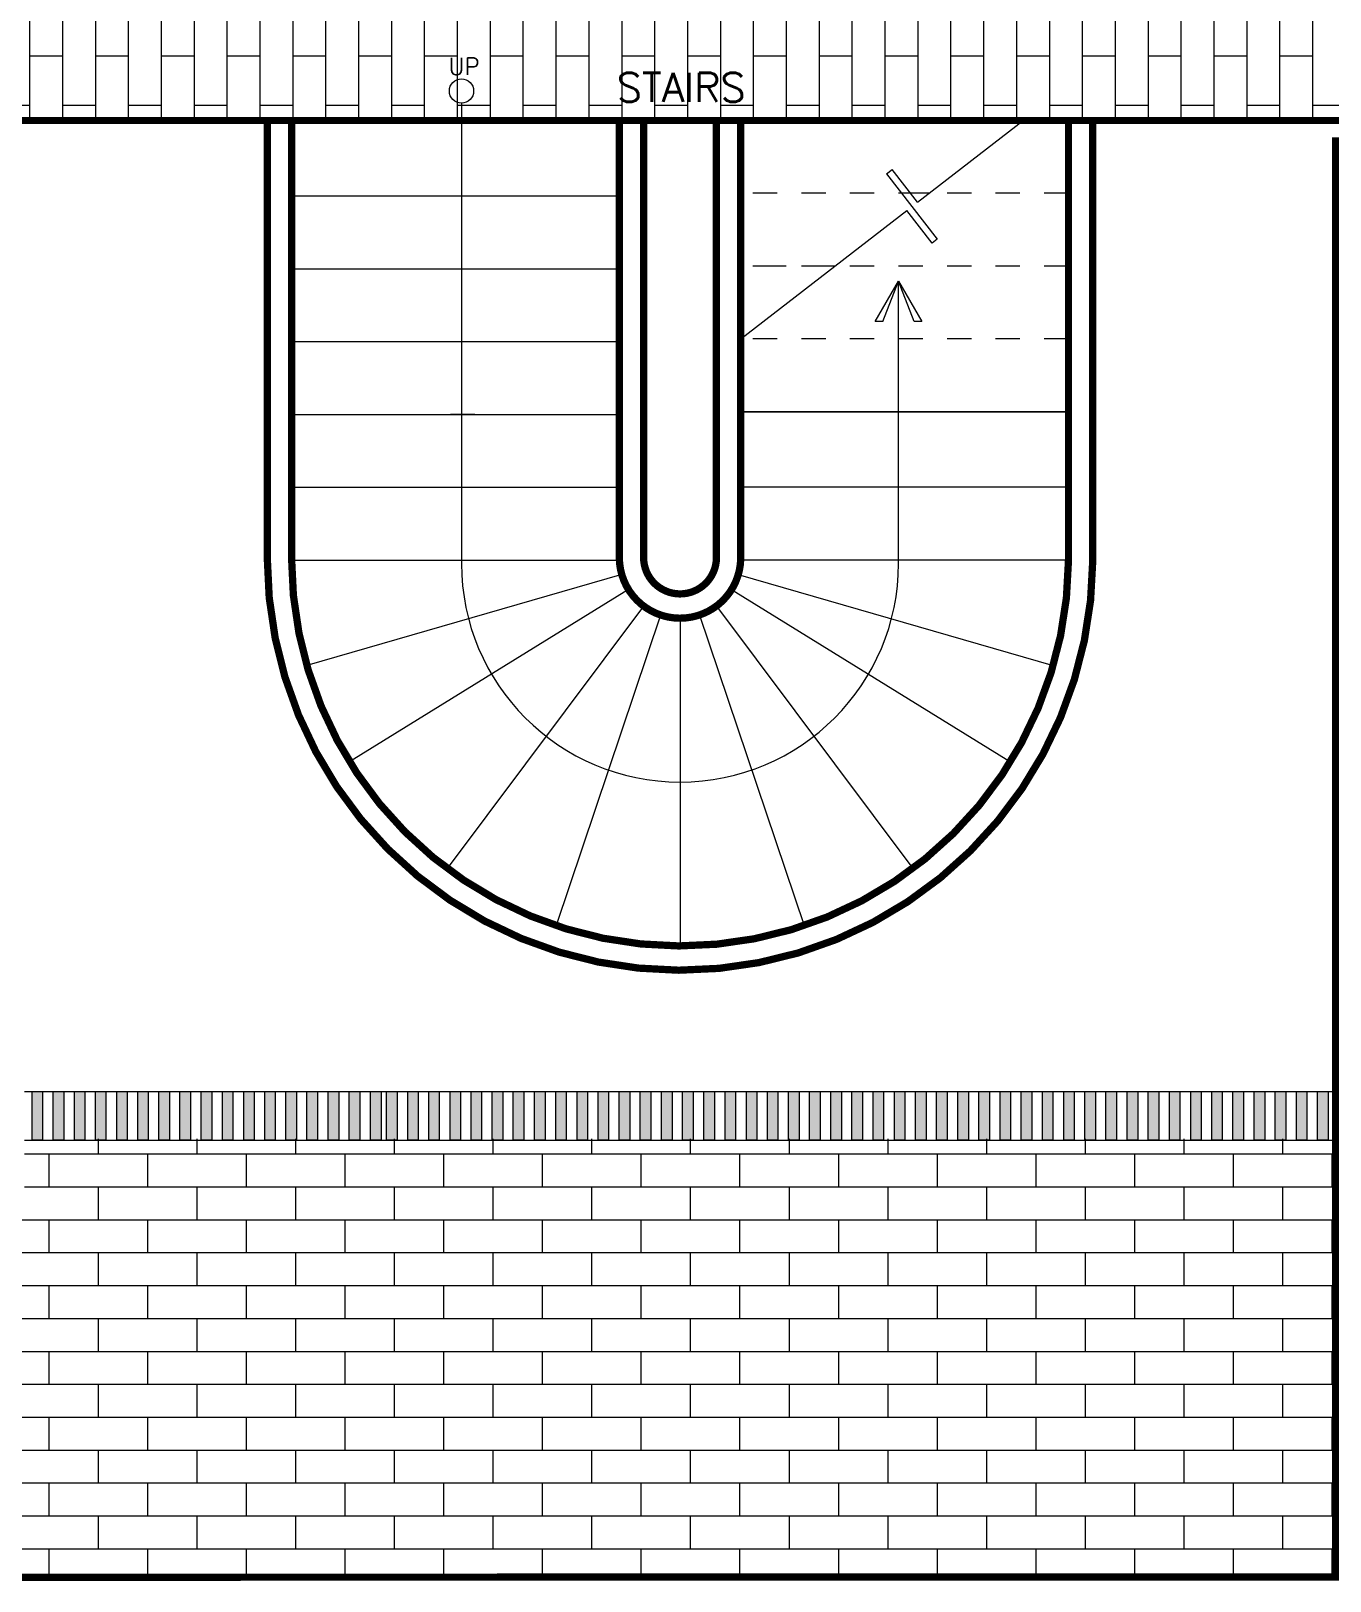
# Model space of a CAD drawing. Header units: metres. Extents: x 8 to 2416, y -346 to 476.
# Drawn here: x 129.99 to 135.34, y -241.63 to -235.25 of the extents above; entities that cross this region are included whole.
import ezdxf

# ---------------------------------------------------------------- set-up
doc = ezdxf.new("R2010")
doc.units = ezdxf.units.M
doc.linetypes.add('0', pattern=[0])
doc.linetypes.add('DASHED', pattern=[0.75, 0.5, -0.25])
doc.layers.get('0').update_dxf_attribs({"color": 250, "linetype": '0', "lineweight": 20})
for name, color, linetype, lineweight in [('A-DOOR', 35, 'Continuous', 5), ('baños', 140, 'Continuous', 0), ('muros bajitos', 252, 'Continuous', 5), ('piso', 253, 'Continuous', 0), ('textos', 7, 'Continuous', 0)]:
    doc.layers.add(name, color=color, linetype=linetype, lineweight=lineweight)
doc.layers.add('hatch piso', color=253, linetype='Continuous', lineweight=0, transparency=0.7)
doc.layers.add('REVESTIMIENTO EXTERIOR', color=7, linetype='Continuous', lineweight=5, true_color=0xffdebd)
doc.styles.add('Roman', font='romans')
doc.styles.get("Standard").update_dxf_attribs({"font": 'arial.ttf', "height": 0.1875})

# ---------------------------------------------------------------- blocks, each defined once
blk = doc.blocks.new('PL BASE 1N NASAS 09')
at = {"layer": 'A-DOOR'}
h = blk.add_hatch(color=256, dxfattribs=at)
h.dxf.hatch_style = 1
h.paths.add_polyline_path([(-108.9454, -53.2497), (-108.9021, -53.2497), (-108.9021, -53.4497), (-108.9454, -53.4497)])
h.paths.add_polyline_path([(-109.0329, -53.2497), (-108.9897, -53.2497), (-108.9897, -53.4497), (-109.0329, -53.4497)])
h.paths.add_polyline_path([(-109.1205, -53.2497), (-109.0772, -53.2497), (-109.0772, -53.4497), (-109.1205, -53.4497)])
h.paths.add_polyline_path([(-109.207, -53.2497), (-109.1637, -53.2497), (-109.1637, -53.4497), (-109.207, -53.4497)])
h.paths.add_polyline_path([(-109.2945, -53.2497), (-109.2512, -53.2497), (-109.2512, -53.4497), (-109.2945, -53.4497)])
h.paths.add_polyline_path([(-109.381, -53.2497), (-109.3378, -53.2497), (-109.3378, -53.4497), (-109.381, -53.4497)])
h.paths.add_polyline_path([(-109.4686, -53.2497), (-109.4253, -53.2497), (-109.4253, -53.4497), (-109.4686, -53.4497)])
h.paths.add_polyline_path([(-109.5551, -53.2497), (-109.5118, -53.2497), (-109.5118, -53.4497), (-109.5551, -53.4497)])
h.paths.add_polyline_path([(-109.6426, -53.2497), (-109.5994, -53.2497), (-109.5994, -53.4497), (-109.6426, -53.4497)])
h.paths.add_polyline_path([(-109.7302, -53.2497), (-109.6869, -53.2497), (-109.6869, -53.4497), (-109.7302, -53.4497)])
h.paths.add_polyline_path([(-109.8177, -53.2497), (-109.7744, -53.2497), (-109.7744, -53.4497), (-109.8177, -53.4497)])
h.paths.add_polyline_path([(-109.9042, -53.2497), (-109.861, -53.2497), (-109.861, -53.4497), (-109.9042, -53.4497)])
h.paths.add_polyline_path([(-109.9918, -53.2497), (-109.9485, -53.2497), (-109.9485, -53.4497), (-109.9918, -53.4497)])
h.paths.add_polyline_path([(-110.0783, -53.2497), (-110.035, -53.2497), (-110.035, -53.4497), (-110.0783, -53.4497)])
h.paths.add_polyline_path([(-110.1658, -53.2497), (-110.1225, -53.2497), (-110.1225, -53.4497), (-110.1658, -53.4497)])
h.paths.add_polyline_path([(-110.2523, -53.2497), (-110.2091, -53.2497), (-110.2091, -53.4497), (-110.2523, -53.4497)])
h.paths.add_polyline_path([(-110.3399, -53.2497), (-110.2966, -53.2497), (-110.2966, -53.4497), (-110.3399, -53.4497)])
h.paths.add_polyline_path([(-110.4058, -53.2497), (-110.3625, -53.2497), (-110.3625, -53.4497), (-110.4058, -53.4497)])
h.paths.add_polyline_path([(-110.4933, -53.2497), (-110.45, -53.2497), (-110.45, -53.4497), (-110.4933, -53.4497)])
h.paths.add_polyline_path([(-110.5798, -53.2497), (-110.5366, -53.2497), (-110.5366, -53.4497), (-110.5798, -53.4497)])
h.paths.add_polyline_path([(-110.6674, -53.2497), (-110.6241, -53.2497), (-110.6241, -53.4497), (-110.6674, -53.4497)])
h.paths.add_polyline_path([(-110.7539, -53.2497), (-110.7106, -53.2497), (-110.7106, -53.4497), (-110.7539, -53.4497)])
h.paths.add_polyline_path([(-110.8414, -53.2497), (-110.7982, -53.2497), (-110.7982, -53.4497), (-110.8414, -53.4497)])
h.paths.add_polyline_path([(-110.9279, -53.2497), (-110.8847, -53.2497), (-110.8847, -53.4497), (-110.9279, -53.4497)])
h.paths.add_polyline_path([(-111.0155, -53.2497), (-110.9722, -53.2497), (-110.9722, -53.4497), (-111.0155, -53.4497)])
h.paths.add_polyline_path([(-111.103, -53.2497), (-111.0597, -53.2497), (-111.0597, -53.4497), (-111.103, -53.4497)])
h.paths.add_polyline_path([(-111.1905, -53.2497), (-111.1473, -53.2497), (-111.1473, -53.4497), (-111.1905, -53.4497)])
h.paths.add_polyline_path([(-111.2771, -53.2497), (-111.2338, -53.2497), (-111.2338, -53.4497), (-111.2771, -53.4497)])
h.paths.add_polyline_path([(-111.3646, -53.2497), (-111.3213, -53.2497), (-111.3213, -53.4497), (-111.3646, -53.4497)])
h.paths.add_polyline_path([(-111.4511, -53.2497), (-111.4079, -53.2497), (-111.4079, -53.4497), (-111.4511, -53.4497)])
h.paths.add_polyline_path([(-111.5387, -53.2497), (-111.4954, -53.2497), (-111.4954, -53.4497), (-111.5387, -53.4497)])
h.paths.add_polyline_path([(-111.6252, -53.2497), (-111.5819, -53.2497), (-111.5819, -53.4497), (-111.6252, -53.4497)])
h.paths.add_polyline_path([(-111.7127, -53.2497), (-111.6695, -53.2497), (-111.6695, -53.4497), (-111.7127, -53.4497)])
h.paths.add_polyline_path([(-111.7993, -53.2497), (-111.756, -53.2497), (-111.756, -53.4497), (-111.7993, -53.4497)], flags=0)
h.paths.add_polyline_path([(-106.5056, -53.2497), (-106.4623, -53.2497), (-106.4623, -53.4497), (-106.5056, -53.4497)])
h.paths.add_polyline_path([(-106.5921, -53.2497), (-106.5488, -53.2497), (-106.5488, -53.4497), (-106.5921, -53.4497)])
h.paths.add_polyline_path([(-106.6796, -53.2497), (-106.6363, -53.2497), (-106.6363, -53.4497), (-106.6796, -53.4497)])
h.paths.add_polyline_path([(-106.7661, -53.2497), (-106.7229, -53.2497), (-106.7229, -53.4497), (-106.7661, -53.4497)])
h.paths.add_polyline_path([(-106.8537, -53.2497), (-106.8104, -53.2497), (-106.8104, -53.4497), (-106.8537, -53.4497)])
h.paths.add_polyline_path([(-107.0277, -53.2497), (-106.9845, -53.2497), (-106.9845, -53.4497), (-107.0277, -53.4497)])
h.paths.add_polyline_path([(-106.9412, -53.2497), (-106.8979, -53.2497), (-106.8979, -53.4497), (-106.9412, -53.4497)])
h.paths.add_polyline_path([(-107.1153, -53.2497), (-107.072, -53.2497), (-107.072, -53.4497), (-107.1153, -53.4497)])
h.paths.add_polyline_path([(-107.2028, -53.2497), (-107.1595, -53.2497), (-107.1595, -53.4497), (-107.2028, -53.4497)])
h.paths.add_polyline_path([(-107.2893, -53.2497), (-107.2461, -53.2497), (-107.2461, -53.4497), (-107.2893, -53.4497)])
h.paths.add_polyline_path([(-107.3769, -53.2497), (-107.3336, -53.2497), (-107.3336, -53.4497), (-107.3769, -53.4497)])
h.paths.add_polyline_path([(-107.4634, -53.2497), (-107.4201, -53.2497), (-107.4201, -53.4497), (-107.4634, -53.4497)])
h.paths.add_polyline_path([(-107.5509, -53.2497), (-107.5076, -53.2497), (-107.5076, -53.4497), (-107.5509, -53.4497)])
h.paths.add_polyline_path([(-107.6384, -53.2497), (-107.5952, -53.2497), (-107.5952, -53.4497), (-107.6384, -53.4497)])
h.paths.add_polyline_path([(-107.726, -53.2497), (-107.6827, -53.2497), (-107.6827, -53.4497), (-107.726, -53.4497)])
h.paths.add_polyline_path([(-107.8125, -53.2497), (-107.7692, -53.2497), (-107.7692, -53.4497), (-107.8125, -53.4497)])
h.paths.add_polyline_path([(-107.9, -53.2497), (-107.8568, -53.2497), (-107.8568, -53.4497), (-107.9, -53.4497)])
h.paths.add_polyline_path([(-107.9866, -53.2497), (-107.9433, -53.2497), (-107.9433, -53.4497), (-107.9866, -53.4497)])
h.paths.add_polyline_path([(-108.0741, -53.2497), (-108.0308, -53.2497), (-108.0308, -53.4497), (-108.0741, -53.4497)])
h.paths.add_polyline_path([(-108.1606, -53.2497), (-108.1174, -53.2497), (-108.1174, -53.4497), (-108.1606, -53.4497)])
h.paths.add_polyline_path([(-108.2482, -53.2497), (-108.2049, -53.2497), (-108.2049, -53.4497), (-108.2482, -53.4497)])
h.paths.add_polyline_path([(-108.3357, -53.2497), (-108.2924, -53.2497), (-108.2924, -53.4497), (-108.3357, -53.4497)])
h.paths.add_polyline_path([(-108.4232, -53.2497), (-108.3799, -53.2497), (-108.3799, -53.4497), (-108.4232, -53.4497)])
h.paths.add_polyline_path([(-108.5097, -53.2497), (-108.4665, -53.2497), (-108.4665, -53.4497), (-108.5097, -53.4497)])
h.paths.add_polyline_path([(-108.5973, -53.2497), (-108.554, -53.2497), (-108.554, -53.4497), (-108.5973, -53.4497)])
h.paths.add_polyline_path([(-108.6838, -53.2497), (-108.6405, -53.2497), (-108.6405, -53.4497), (-108.6838, -53.4497)])
h.paths.add_polyline_path([(-108.7713, -53.2497), (-108.7281, -53.2497), (-108.7281, -53.4497), (-108.7713, -53.4497)])
h.paths.add_polyline_path([(-108.8579, -53.2497), (-108.8146, -53.2497), (-108.8146, -53.4497), (-108.8579, -53.4497)])
edge = h.paths.add_edge_path()
edge.add_line((-111.756, -53.2497), (-111.756, -53.4497))
edge.add_line((-111.757, -53.4497), (-111.7993, -53.4497))
edge.add_line((-111.7993, -53.4497), (-111.7993, -53.2497))
edge.add_line((-111.7993, -53.2497), (-111.757, -53.2497))
h = blk.add_hatch(color=256, dxfattribs=at)
h.dxf.hatch_style = 1
h.paths.add_polyline_path([(-111.756, -53.2497), (-111.7993, -53.2497), (-111.7993, -53.4497), (-111.756, -53.4497)])
for p, q in [((-111.8311, -53.2497), (-106.4311, -53.2497)), ((-111.7993, -53.2497), (-111.757, -53.2497)), ((-111.7993, -53.4497), (-111.7993, -53.2497)), ((-111.756, -53.2497), (-111.756, -53.4497)), ((-111.8311, -53.4497), (-106.4311, -53.4497)), ((-111.757, -53.4497), (-111.7993, -53.4497))]:
    blk.add_line(p, q, dxfattribs=at)
for points in [[(-111.7993, -53.2497), (-111.756, -53.2497), (-111.756, -53.4497), (-111.7993, -53.4497)], [(-111.7128, -53.2497), (-111.6695, -53.2497), (-111.6695, -53.4497), (-111.7128, -53.4497)], [(-111.6252, -53.2497), (-111.582, -53.2497), (-111.582, -53.4497), (-111.6252, -53.4497)], [(-111.5387, -53.2497), (-111.4954, -53.2497), (-111.4954, -53.4497), (-111.5387, -53.4497)], [(-111.4512, -53.2497), (-111.4079, -53.2497), (-111.4079, -53.4497), (-111.4512, -53.4497)], [(-111.3646, -53.2497), (-111.3214, -53.2497), (-111.3214, -53.4497), (-111.3646, -53.4497)], [(-111.2771, -53.2497), (-111.2338, -53.2497), (-111.2338, -53.4497), (-111.2771, -53.4497)], [(-111.1906, -53.2497), (-111.1473, -53.2497), (-111.1473, -53.4497), (-111.1906, -53.4497)], [(-111.103, -53.2497), (-111.0598, -53.2497), (-111.0598, -53.4497), (-111.103, -53.4497)], [(-111.0155, -53.2497), (-110.9723, -53.2497), (-110.9723, -53.4497), (-111.0155, -53.4497)], [(-110.928, -53.2497), (-110.8847, -53.2497), (-110.8847, -53.4497), (-110.928, -53.4497)], [(-110.8415, -53.2497), (-110.7982, -53.2497), (-110.7982, -53.4497), (-110.8415, -53.4497)], [(-110.7539, -53.2497), (-110.7107, -53.2497), (-110.7107, -53.4497), (-110.7539, -53.4497)], [(-110.6674, -53.2497), (-110.6241, -53.2497), (-110.6241, -53.4497), (-110.6674, -53.4497)], [(-110.5799, -53.2497), (-110.5366, -53.2497), (-110.5366, -53.4497), (-110.5799, -53.4497)], [(-110.4933, -53.2497), (-110.4501, -53.2497), (-110.4501, -53.4497), (-110.4933, -53.4497)], [(-110.4058, -53.2497), (-110.3625, -53.2497), (-110.3625, -53.4497), (-110.4058, -53.4497)], [(-110.3399, -53.2497), (-110.2966, -53.2497), (-110.2966, -53.4497), (-110.3399, -53.4497)], [(-110.2524, -53.2497), (-110.2091, -53.2497), (-110.2091, -53.4497), (-110.2524, -53.4497)], [(-110.1659, -53.2497), (-110.1226, -53.2497), (-110.1226, -53.4497), (-110.1659, -53.4497)], [(-110.0783, -53.2497), (-110.0351, -53.2497), (-110.0351, -53.4497), (-110.0783, -53.4497)], [(-109.9918, -53.2497), (-109.9485, -53.2497), (-109.9485, -53.4497), (-109.9918, -53.4497)], [(-109.9043, -53.2497), (-109.861, -53.2497), (-109.861, -53.4497), (-109.9043, -53.4497)], [(-109.8177, -53.2497), (-109.7745, -53.2497), (-109.7745, -53.4497), (-109.8177, -53.4497)], [(-109.7302, -53.2497), (-109.6869, -53.2497), (-109.6869, -53.4497), (-109.7302, -53.4497)], [(-109.6427, -53.2497), (-109.5994, -53.2497), (-109.5994, -53.4497), (-109.6427, -53.4497)], [(-109.5551, -53.2497), (-109.5119, -53.2497), (-109.5119, -53.4497), (-109.5551, -53.4497)], [(-109.4686, -53.2497), (-109.4253, -53.2497), (-109.4253, -53.4497), (-109.4686, -53.4497)], [(-109.3811, -53.2497), (-109.3378, -53.2497), (-109.3378, -53.4497), (-109.3811, -53.4497)], [(-109.2946, -53.2497), (-109.2513, -53.2497), (-109.2513, -53.4497), (-109.2946, -53.4497)], [(-109.207, -53.2497), (-109.1638, -53.2497), (-109.1638, -53.4497), (-109.207, -53.4497)], [(-109.1205, -53.2497), (-109.0772, -53.2497), (-109.0772, -53.4497), (-109.1205, -53.4497)], [(-109.033, -53.2497), (-108.9897, -53.2497), (-108.9897, -53.4497), (-109.033, -53.4497)], [(-108.9454, -53.2497), (-108.9022, -53.2497), (-108.9022, -53.4497), (-108.9454, -53.4497)], [(-108.8579, -53.2497), (-108.8146, -53.2497), (-108.8146, -53.4497), (-108.8579, -53.4497)], [(-108.7714, -53.2497), (-108.7281, -53.2497), (-108.7281, -53.4497), (-108.7714, -53.4497)], [(-108.6838, -53.2497), (-108.6406, -53.2497), (-108.6406, -53.4497), (-108.6838, -53.4497)], [(-108.5973, -53.2497), (-108.554, -53.2497), (-108.554, -53.4497), (-108.5973, -53.4497)], [(-108.5098, -53.2497), (-108.4665, -53.2497), (-108.4665, -53.4497), (-108.5098, -53.4497)], [(-108.4233, -53.2497), (-108.38, -53.2497), (-108.38, -53.4497), (-108.4233, -53.4497)], [(-108.3357, -53.2497), (-108.2925, -53.2497), (-108.2925, -53.4497), (-108.3357, -53.4497)], [(-108.2482, -53.2497), (-108.2049, -53.2497), (-108.2049, -53.4497), (-108.2482, -53.4497)], [(-108.1607, -53.2497), (-108.1174, -53.2497), (-108.1174, -53.4497), (-108.1607, -53.4497)], [(-108.0741, -53.2497), (-108.0309, -53.2497), (-108.0309, -53.4497), (-108.0741, -53.4497)], [(-107.9866, -53.2497), (-107.9433, -53.2497), (-107.9433, -53.4497), (-107.9866, -53.4497)], [(-107.9001, -53.2497), (-107.8568, -53.2497), (-107.8568, -53.4497), (-107.9001, -53.4497)], [(-107.8125, -53.2497), (-107.7693, -53.2497), (-107.7693, -53.4497), (-107.8125, -53.4497)], [(-107.726, -53.2497), (-107.6827, -53.2497), (-107.6827, -53.4497), (-107.726, -53.4497)], [(-107.6385, -53.2497), (-107.5952, -53.2497), (-107.5952, -53.4497), (-107.6385, -53.4497)], [(-107.551, -53.2497), (-107.5077, -53.2497), (-107.5077, -53.4497), (-107.551, -53.4497)], [(-107.4634, -53.2497), (-107.4202, -53.2497), (-107.4202, -53.4497), (-107.4634, -53.4497)], [(-107.3769, -53.2497), (-107.3336, -53.2497), (-107.3336, -53.4497), (-107.3769, -53.4497)], [(-107.2894, -53.2497), (-107.2461, -53.2497), (-107.2461, -53.4497), (-107.2894, -53.4497)], [(-107.2028, -53.2497), (-107.1596, -53.2497), (-107.1596, -53.4497), (-107.2028, -53.4497)], [(-107.1153, -53.2497), (-107.072, -53.2497), (-107.072, -53.4497), (-107.1153, -53.4497)], [(-107.0278, -53.2497), (-106.9845, -53.2497), (-106.9845, -53.4497), (-107.0278, -53.4497)], [(-106.9412, -53.2497), (-106.898, -53.2497), (-106.898, -53.4497), (-106.9412, -53.4497)], [(-106.8537, -53.2497), (-106.8104, -53.2497), (-106.8104, -53.4497), (-106.8537, -53.4497)], [(-106.7662, -53.2497), (-106.7229, -53.2497), (-106.7229, -53.4497), (-106.7662, -53.4497)], [(-106.6797, -53.2497), (-106.6364, -53.2497), (-106.6364, -53.4497), (-106.6797, -53.4497)], [(-106.5921, -53.2497), (-106.5489, -53.2497), (-106.5489, -53.4497), (-106.5921, -53.4497)], [(-106.5056, -53.2497), (-106.4623, -53.2497), (-106.4623, -53.4497), (-106.5056, -53.4497)]]:
    blk.add_lwpolyline(points, close=True, dxfattribs=at)
at = {"layer": 'muros bajitos'}
for p, q in [((-110.8311, -49.2497), (-110.8311, -51.0497)), ((-110.7311, -49.2497), (-110.7311, -51.0497)), ((-109.3811, -49.2497), (-109.3811, -51.0497)), ((-109.2811, -49.2497), (-109.2811, -51.0497)), ((-108.9811, -49.2497), (-108.9811, -51.0497)), ((-108.8811, -49.2497), (-108.8811, -51.0497)), ((-107.5311, -49.2497), (-107.5311, -51.0497)), ((-107.4311, -49.2497), (-107.4311, -51.0497)), ((-109.976, -50.4602), (-110.076, -50.4602))]:
    blk.add_line(p, q, dxfattribs=at)
for radius, end in [(1.7, 0.00098), (1.6, 0.00098), (0.25, 0), (0.15, 0)]:
    blk.add_arc((-109.1311, -51.0497), radius, 180, end, dxfattribs=at)
at = {"layer": 'piso'}
for p, q in [((-106.3611, -49.2497), (-111.8711, -49.2497)), ((-108.1532, -49.5863), (-107.7183, -49.2497)), ((-108.2808, -49.4691), (-108.2577, -49.4512)), ((-108.2808, -49.4691), (-108.0717, -49.7392)), ((-108.1532, -49.5863), (-108.2577, -49.4512)), ((-110.7311, -49.5602), (-109.3811, -49.5602)), ((-108.1815, -49.5497), (-108.2184, -49.5497)), ((-108.8811, -50.1497), (-108.1971, -49.6203)), ((-108.0926, -49.7554), (-108.1971, -49.6203)), ((-108.0717, -49.7392), (-108.0926, -49.7554)), ((-110.7311, -49.8602), (-109.3811, -49.8602)), ((-110.7311, -50.1602), (-109.3811, -50.1602)), ((-110.7311, -50.4602), (-109.3811, -50.4602)), ((-110.7311, -50.4602), (-109.3811, -50.4602)), ((-107.5311, -50.4497), (-108.8811, -50.4497)), ((-108.8811, -50.4497), (-107.5311, -50.4497)), ((-110.7311, -50.7602), (-109.3811, -50.7602)), ((-107.5311, -50.7602), (-108.8811, -50.7602)), ((-110.731, -51.0602), (-109.3811, -51.0602)), ((-107.5311, -51.0602), (-108.8811, -51.0602)), ((-109.3712, -51.1191), (-110.6682, -51.494)), ((-108.8909, -51.1191), (-107.594, -51.494)), ((-109.3438, -51.1811), (-110.4922, -51.8907)), ((-108.9184, -51.1811), (-107.7699, -51.8907)), ((-109.281, -51.2498), (-110.0903, -52.3303)), ((-108.9812, -51.2498), (-108.1718, -52.3303)), ((-109.2109, -51.2866), (-109.6418, -52.566)), ((-109.2109, -51.2866), (-109.6418, -52.566)), ((-109.1311, -51.2997), (-109.1311, -52.6497)), ((-109.1311, -51.2997), (-109.1311, -52.6497)), ((-109.0513, -51.2866), (-108.6204, -52.566)), ((-109.0513, -51.2866), (-108.6204, -52.566)), ((-114.4711, -55.2497), (-106.3911, -55.2497))]:
    blk.add_line(p, q, dxfattribs=at)
at = {"layer": 'piso', "linetype": 'DASHED', "ltscale": 0.1}
for p, q in [((-109.3811, -49.5602), (-109.3811, -49.2497)), ((-108.8811, -49.5497), (-108.8811, -49.2497)), ((-107.4311, -49.2497), (-108.8811, -49.2497)), ((-107.5311, -49.5497), (-108.8811, -49.5497)), ((-108.1059, -49.5497), (-108.1815, -49.5497)), ((-107.5311, -49.8497), (-108.8811, -49.8497)), ((-108.4935, -49.8497), (-108.8811, -49.8497)), ((-107.5311, -50.1497), (-108.8811, -50.1497))]:
    blk.add_line(p, q, dxfattribs=at)
at = {"layer": 'textos'}
for p, q in [((-110.0311, -49.1784), (-110.0311, -51.0747)), ((-108.3268, -50.077), (-108.2311, -49.9112)), ((-108.2958, -50.077), (-108.2311, -49.9112)), ((-108.2311, -51.0747), (-108.2311, -49.9112)), ((-108.2311, -49.9112), (-108.1353, -50.077)), ((-108.1663, -50.077), (-108.2311, -49.9112)), ((-108.2958, -50.077), (-108.3268, -50.077)), ((-108.1353, -50.077), (-108.1663, -50.077)), ((-109.1311, -51.9747), (-109.1311, -51.9747))]:
    blk.add_line(p, q, dxfattribs=at)
blk.add_circle((-110.0311, -49.1284), 0.05, dxfattribs=at)
for start, end in [(180, 270), (270, 0)]:
    blk.add_arc((-109.1311, -51.0747), 0.9, start, end, dxfattribs=at)
at = {"layer": 'textos', "insert": (-110.0848, -48.9921), "char_height": 0.07, "attachment_point": 1, "style": 'Roman'}
blk.add_mtext_dynamic_manual_height_columns('UP', width=109.130705, gutter_width=50, heights=[0], dxfattribs=at)
at = {"layer": 'textos', "insert": (-110.8289, -49.1731), "char_height": 0.15, "width": 3.404877, "attachment_point": 7}
blk.add_mtext('\\pxqc;{\\Fromans|c0;\\H0.8x;STAIRS}', dxfattribs=at)
blk = doc.blocks.new('PL MUEBLES 1N NASAS 09')
at = {"layer": 'hatch piso'}
h = blk.add_hatch(dxfattribs=at)
h.set_pattern_fill('AR-BRSTD', color=256, scale=0.002, angle=-90)
h.set_pattern_definition([(270, (-8.74588, 232.01007), (0.1354836, -2e-17), []), (0, (-8.74588, 232.01007), (0.1354836, 0.2032), [0.1354836, -0.1354836])])
edge = h.paths.add_edge_path()
edge.add_line((62.3305, 47.1481), (63.2305, 47.1481))
edge.add_line((63.2305, 47.1481), (63.2305, 48.4481))
edge.add_line((63.2305, 48.4481), (56.5331, 48.4481))
edge.add_line((56.5331, 48.4481), (56.5331, 48.2731))
edge.add_line((56.5331, 48.2731), (56.3831, 48.2731))
edge.add_line((56.3831, 48.2731), (56.3831, 48.4536))
edge.add_line((56.3831, 48.4536), (54.5879, 48.4536))
edge.add_line((54.5879, 48.4536), (54.5879, 46.9481))
edge.add_line((54.5879, 46.9481), (55.8257, 46.9481))
edge.add_arc((55.8755, 46.9973), 0.07, 180, 224.67274, ccw=False)
edge.add_line((55.8055, 46.9973), (55.8055, 47.1073))
edge.add_arc((55.8755, 47.1073), 0.07, 90, 180, ccw=False)
edge.add_line((55.8755, 47.1773), (55.9855, 47.1773))
edge.add_arc((55.9855, 47.1073), 0.07, 0, 90, ccw=False)
edge.add_line((56.0555, 47.1073), (56.0555, 46.9973))
edge.add_arc((55.9855, 46.9973), 0.07, -44.67274, 0, ccw=False)
edge.add_line((56.0353, 46.9481), (59.0257, 46.9481))
edge.add_arc((59.0755, 46.9973), 0.07, 180, 224.67276, ccw=False)
edge.add_line((59.0055, 46.9973), (59.0055, 47.1073))
edge.add_arc((59.0755, 47.1073), 0.07, 90, 180, ccw=False)
edge.add_line((59.0755, 47.1773), (59.1855, 47.1773))
edge.add_arc((59.1855, 47.1073), 0.07, 0, 90, ccw=False)
edge.add_line((59.2555, 47.1073), (59.2555, 46.9973))
edge.add_arc((59.1855, 46.9973), 0.07, -90, 0, ccw=False)
edge.add_line((59.1855, 46.9273), (59.0755, 46.9273))
edge.add_arc((59.0755, 46.9973), 0.07, 229.9948, 270, ccw=False)
edge.add_line((59.0305, 46.9437), (59.0305, 44.972))
edge.add_arc((59.0755, 44.9184), 0.07, 90, 130.0052, ccw=False)
edge.add_line((59.0755, 44.9884), (59.1855, 44.9884))
edge.add_arc((59.1855, 44.9184), 0.07, 0, 90, ccw=False)
edge.add_line((59.2555, 44.9184), (59.2555, 44.8084))
edge.add_arc((59.1855, 44.8084), 0.07, -90, 0, ccw=False)
edge.add_line((59.1855, 44.7384), (59.0755, 44.7384))
edge.add_arc((59.0755, 44.8084), 0.07, 229.9948, 270, ccw=False)
edge.add_line((59.0305, 44.7548), (59.0305, 41.172))
edge.add_arc((59.0755, 41.1184), 0.07, 90, 130.0052, ccw=False)
edge.add_line((59.0755, 41.1884), (59.1855, 41.1884))
edge.add_arc((59.1855, 41.1184), 0.07, 0, 90, ccw=False)
edge.add_line((59.2555, 41.1184), (59.2555, 41.0084))
edge.add_arc((59.1855, 41.0084), 0.07, -90, 0, ccw=False)
edge.add_line((59.1855, 40.9384), (59.0755, 40.9384))
edge.add_arc((59.0755, 41.0084), 0.07, 180, 270, ccw=False)
edge.add_line((59.0055, 41.0084), (59.0055, 41.1184))
edge.add_arc((59.0755, 41.1184), 0.07, 149.84805, 180, ccw=False)
edge.add_line((59.0149, 41.1535), (56.0391, 41.1535))
edge.add_arc((55.9855, 41.1085), 0.07, 0, 40.0052, ccw=False)
edge.add_line((56.0555, 41.1085), (56.0555, 40.9985))
edge.add_arc((55.9855, 40.9985), 0.07, -90, 0, ccw=False)
edge.add_line((55.9855, 40.9285), (55.8755, 40.9285))
edge.add_arc((55.8755, 40.9985), 0.07, 180, 270, ccw=False)
edge.add_line((55.8055, 40.9985), (55.8055, 41.1085))
edge.add_arc((55.8755, 41.1085), 0.07, 139.9948, 180, ccw=False)
edge.add_line((55.8219, 41.1535), (50.4363, 41.1535))
edge.add_arc((50.3827, 41.1085), 0.07, 0, 40.0052, ccw=False)
edge.add_line((50.4527, 41.1085), (50.4527, 40.9985))
edge.add_arc((50.3827, 40.9985), 0.07, -90, 0, ccw=False)
edge.add_line((50.3827, 40.9285), (50.2727, 40.9285))
edge.add_arc((50.2727, 40.9985), 0.07, 180, 270, ccw=False)
edge.add_line((50.2027, 40.9985), (50.2027, 41.1085))
edge.add_arc((50.2727, 41.1085), 0.07, 139.9948, 180, ccw=False)
edge.add_line((50.2191, 41.1535), (46.4305, 41.1535))
edge.add_line((46.4305, 41.1535), (46.4305, 40.9535))
edge.add_line((46.4305, 40.9535), (44.3305, 40.9535))
edge.add_line((44.3305, 40.9535), (44.3305, 39.3536))
edge.add_line((44.3305, 39.3536), (47.8305, 39.3536))
edge.add_line((47.8305, 39.3536), (47.8305, 38.9536))
edge.add_line((47.8305, 38.9536), (62.3305, 38.9536))
edge.add_line((62.3305, 38.9536), (62.3305, 47.1481))
h = blk.add_hatch(dxfattribs=at)
h.set_pattern_fill('AR-BRSTD', color=256, scale=0.002)
h.set_pattern_definition([(0, (-12.57728, 39.359), (0, 0.1354836), []), (90, (-12.57728, 39.359), (-0.2032, 0.1354836), [0.1354836, -0.1354836])])
h.paths.add_polyline_path([(47.8305, 32.959), (47.8305, 34.559), (50.4305, 34.559), (50.4305, 34.759), (55.8305, 34.759), (55.8291, 32.959)])
at = {"layer": 'baños'}
blk.add_blockref('PL BASE 1N NASAS 09', (162.2615, 88.2033), dxfattribs=at)

msp = doc.modelspace()

# ---------------------------------------------------------------- linework, layer by layer
at = {"layer": 'REVESTIMIENTO EXTERIOR', "const_width": 0.03}
for points in [[(125.92706, -233.61568), (125.89706, -233.61568), (123.91706, -233.61568, 0.4142136), (123.86706, -233.66568), (123.86706, -235.16564, 0.4142136), (123.91706, -235.21564), (127.29706, -235.21564, -0.4142136), (127.36706, -235.28564), (127.36706, -235.61564), (129.89706, -235.61564), (141.79706, -235.61564, 0.4142136), (141.86706, -235.54564), (141.86706, -227.45564, -0.3951723), (141.9158, -227.41058), (142.69706, -227.41564), (142.76706, -227.34564), (142.76706, -226.18564, 0.4142136), (142.69706, -226.11564), (141.64706, -226.11564), (135.91663, -226.11564), (135.91709, -225.51564), (134.11707, -225.51564)], [(130.96706, -235.61564), (130.96706, -237.41564, 0.9968144), (134.36703, -237.42649), (134.36703, -235.61564)], [(131.06706, -235.61564), (131.06706, -237.41564, 0.9967165), (134.26703, -237.42617), (134.26703, -235.61564)], [(132.41706, -235.61564), (132.41706, -237.41564, 0.991714), (132.91703, -237.4198), (132.91703, -235.61564)], [(132.51706, -235.61564), (132.51706, -237.41564, 0.9893155), (132.81703, -237.41886), (132.81703, -235.61564)], [(135.36706, -235.68564), (135.36706, -241.61486), (127.3673, -241.61642), (127.3673, -240.07992, -0.3481204), (127.42667, -240.01642)]]:
    msp.add_lwpolyline(points, format="xyb", dxfattribs=at)
for points in [[(131.06706, -235.61564), (132.41706, -235.61564)], [(132.91703, -235.61564), (134.26706, -235.61564)]]:
    msp.add_lwpolyline(points, dxfattribs=at)

# ---------------------------------------------------------------- block references
msp.add_blockref('PL MUEBLES 1N NASAS 09', (79.53659, -274.56922))

doc.saveas('drawing.dxf')
